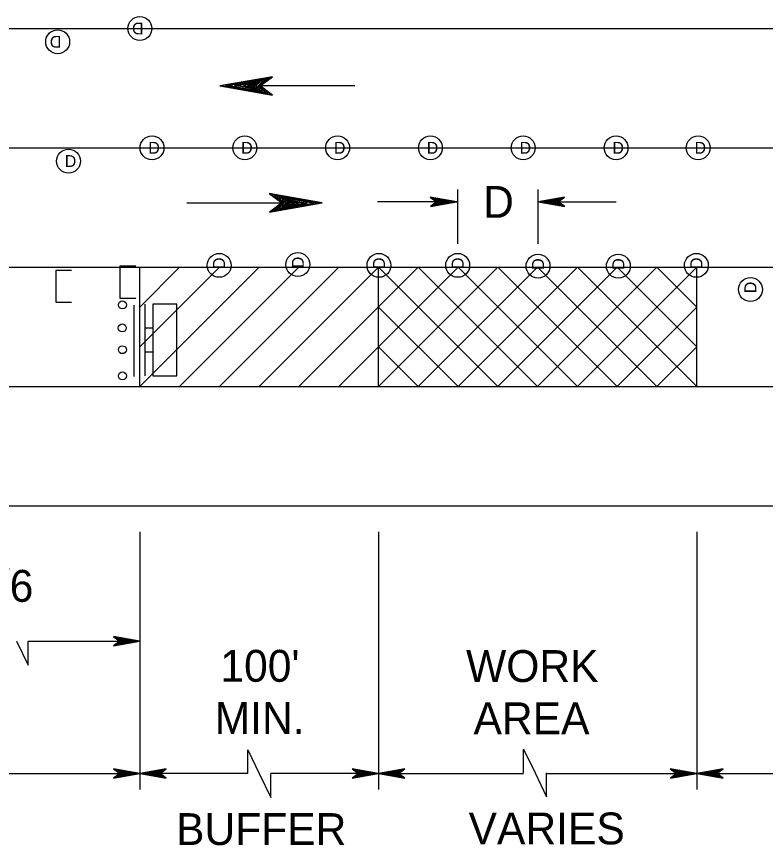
# Model space of a CAD drawing. Extents: x 499945 to 500993, y 499985 to 500645.
# Drawn here: x 500391.9 to 500486, y 500346 to 500450 of the extents above; entities that cross this region are included whole.
import ezdxf

# ---------------------------------------------------------------- set-up
doc = ezdxf.new("R2010")
doc.units = 0
for name, color, linetype in [('1', 7, 'Continuous'), ('24', 7, 'Continuous'), ('56', 7, 'Continuous'), ('60', 7, 'Continuous')]:
    doc.layers.add(name, color=color, linetype=linetype)

msp = doc.modelspace()

# ---------------------------------------------------------------- linework, layer by layer
at = {"layer": '1'}
for p, q in [((500066.59, 500448.55), (500915.54, 500448.55)), ((500066.59, 500433.56), (500915.54, 500433.56)), ((500447.36, 500421.53), (500447.36, 500428.35)), ((500457.45, 500421.53), (500457.45, 500428.35)), ((500447.26, 500426.78), (500437.27, 500426.78)), ((500457.45, 500426.78), (500467.25, 500426.78)), ((500066.59, 500418.57), (500915.54, 500418.57)), ((500407.44, 500403.58), (500407.44, 500418.57)), ((500407.44, 500403.58), (500422.42, 500418.57)), ((500407.44, 500408.58), (500417.43, 500418.57)), ((500407.44, 500413.58), (500412.43, 500418.57)), ((500407.44, 500418.57), (500477.38, 500418.57)), ((500412.43, 500403.58), (500427.42, 500418.57)), ((500417.43, 500403.58), (500432.42, 500418.57)), ((500422.42, 500403.58), (500437.41, 500418.57)), ((500427.42, 500403.58), (500442.41, 500418.57)), ((500432.42, 500403.58), (500447.41, 500418.57)), ((500437.41, 500403.58), (500437.41, 500418.57)), ((500437.41, 500403.58), (500452.4, 500418.57)), ((500452.4, 500403.58), (500437.41, 500418.57)), ((500442.41, 500403.58), (500457.4, 500418.57)), ((500457.4, 500403.58), (500442.41, 500418.57)), ((500447.41, 500403.58), (500462.39, 500418.57)), ((500462.39, 500403.58), (500447.41, 500418.57)), ((500452.4, 500403.58), (500467.39, 500418.57)), ((500467.39, 500403.58), (500452.4, 500418.57)), ((500457.4, 500403.58), (500472.39, 500418.57)), ((500472.39, 500403.58), (500457.4, 500418.57)), ((500462.39, 500403.58), (500477.38, 500418.57)), ((500477.38, 500403.58), (500462.39, 500418.57)), ((500477.38, 500408.58), (500467.39, 500418.57)), ((500477.38, 500413.58), (500472.39, 500418.57)), ((500477.38, 500403.58), (500477.38, 500418.57)), ((500406.68, 500413.83), (500406.68, 500404.84)), ((500408.08, 500413.95), (500408.08, 500404.95)), ((500447.41, 500403.58), (500437.41, 500413.58)), ((500467.39, 500403.58), (500477.38, 500413.58)), ((500408.08, 500410.95), (500409.08, 500410.95)), ((500408.08, 500407.95), (500409.08, 500407.95)), ((500442.41, 500403.58), (500437.41, 500408.58)), ((500472.39, 500403.58), (500477.38, 500408.58)), ((500066.59, 500403.58), (500915.54, 500403.58)), ((500066.59, 500388.6), (500915.54, 500388.6)), ((500407.44, 500385.34), (500407.44, 500352.99)), ((500437.41, 500385.34), (500437.41, 500352.99)), ((500477.38, 500385.34), (500477.38, 500352.99)), ((500391.95, 500371.6), (500393.39, 500368.6)), ((500393.39, 500368.6), (500393.39, 500371.6)), ((500393.39, 500371.6), (500407.44, 500371.6)), ((500420.98, 500354.99), (500420.98, 500357.99)), ((500420.98, 500357.99), (500422.42, 500354.99)), ((500455.64, 500355.07), (500455.64, 500358.07)), ((500455.64, 500358.07), (500457.08, 500355.07)), ((500362.41, 500354.99), (500407.44, 500354.99)), ((500420.98, 500354.99), (500407.44, 500354.99)), ((500422.42, 500354.99), (500423.87, 500351.99)), ((500423.87, 500351.99), (500423.87, 500354.99)), ((500437.41, 500354.99), (500423.87, 500354.99)), ((500437.41, 500354.99), (500455.64, 500354.99)), ((500457.08, 500355.07), (500458.52, 500352.07)), ((500458.52, 500352.07), (500458.52, 500355.07)), ((500458.52, 500354.99), (500477.38, 500354.99)), ((500477.38, 500354.99), (500490.83, 500354.99))]:
    msp.add_line(p, q, dxfattribs=at)
at = {"layer": '24'}
for p, q in [((500434.45, 500441.35), (500422.53, 500441.35)), ((500413.35, 500426.64), (500425.28, 500426.64))]:
    msp.add_line(p, q, dxfattribs=at)
for points in [[(500417.47, 500441.35), (500424.11, 500440.17), (500422.53, 500441.35), (500424.08, 500442.5), (500417.47, 500441.35), (500417.91, 500441.36), (500423.93, 500440.26), (500422.4, 500441.36), (500423.81, 500442.41), (500418.15, 500441.38), (500418.37, 500441.35), (500423.52, 500440.43), (500422.37, 500441.36), (500423.56, 500442.26), (500418.47, 500441.35), (500418.69, 500441.38), (500423.2, 500440.57), (500422.32, 500441.35), (500423.22, 500442.16), (500419.33, 500441.38), (500419.71, 500441.38), (500422.86, 500440.73), (500422.25, 500441.33), (500422.91, 500441.99), (500419.77, 500441.35), (500420.13, 500441.33), (500422.5, 500440.92), (500422.05, 500441.38), (500422.54, 500441.84), (500420.46, 500441.35), (500420.79, 500441.31), (500422.22, 500441.04), (500421.98, 500441.36), (500422.37, 500441.72), (500420.96, 500441.35), (500421.89, 500441.13), (500421.76, 500441.38), (500422.17, 500441.64), (500421.2, 500441.38), (500421.81, 500441.23), (500421.55, 500441.43), (500421.85, 500441.55), (500421.55, 500441.36), (500421.71, 500441.33)], [(500430.34, 500426.64), (500423.69, 500427.82), (500425.28, 500426.64), (500423.72, 500425.48), (500430.34, 500426.64), (500429.9, 500426.63), (500423.88, 500427.73), (500425.4, 500426.63), (500423.99, 500425.58), (500429.66, 500426.61), (500429.44, 500426.64), (500424.28, 500427.56), (500425.44, 500426.63), (500424.25, 500425.73), (500429.33, 500426.64), (500429.11, 500426.61), (500424.61, 500427.42), (500425.48, 500426.64), (500424.59, 500425.83), (500428.47, 500426.61), (500428.1, 500426.61), (500424.94, 500427.25), (500425.55, 500426.66), (500424.89, 500426), (500428.03, 500426.64), (500427.67, 500426.66), (500425.3, 500427.07), (500425.76, 500426.61), (500425.26, 500426.15), (500427.35, 500426.64), (500427.01, 500426.67), (500425.59, 500426.95), (500425.82, 500426.63), (500425.43, 500426.27), (500426.84, 500426.64), (500425.91, 500426.86), (500426.04, 500426.61), (500425.64, 500426.35), (500426.61, 500426.61), (500426, 500426.76), (500426.25, 500426.56), (500425.96, 500426.44), (500426.25, 500426.63), (500426.1, 500426.66)], [(500447.26, 500426.78), (500443.91, 500427.37), (500444.71, 500426.78), (500443.93, 500426.2), (500447.26, 500426.78), (500447.04, 500426.77), (500444.01, 500427.33), (500444.78, 500426.77), (500444.07, 500426.24), (500446.92, 500426.76), (500446.81, 500426.78), (500444.21, 500427.24), (500444.79, 500426.77), (500444.2, 500426.32), (500446.76, 500426.78), (500446.65, 500426.76), (500444.38, 500427.17), (500444.82, 500426.78), (500444.37, 500426.37), (500446.32, 500426.76), (500446.14, 500426.76), (500444.54, 500427.09), (500444.85, 500426.79), (500444.52, 500426.45), (500446.1, 500426.78), (500445.92, 500426.79), (500444.73, 500426.99), (500444.96, 500426.76), (500444.71, 500426.53), (500445.76, 500426.78), (500445.59, 500426.8), (500444.87, 500426.93), (500444.99, 500426.77), (500444.79, 500426.59), (500445.5, 500426.78), (500445.03, 500426.89), (500445.1, 500426.76), (500444.9, 500426.63), (500445.38, 500426.76), (500445.08, 500426.84), (500445.21, 500426.74), (500445.06, 500426.68), (500445.21, 500426.77), (500445.13, 500426.79)], [(500457.45, 500426.78), (500460.8, 500426.19), (500460, 500426.78), (500460.79, 500427.36), (500457.45, 500426.78), (500457.68, 500426.78), (500460.71, 500426.23), (500459.94, 500426.79), (500460.65, 500427.32), (500457.8, 500426.79), (500457.91, 500426.78), (500460.51, 500426.32), (500459.92, 500426.79), (500460.52, 500427.24), (500457.96, 500426.78), (500458.07, 500426.79), (500460.34, 500426.38), (500459.9, 500426.78), (500460.35, 500427.19), (500458.39, 500426.8), (500458.58, 500426.79), (500460.17, 500426.47), (500459.86, 500426.77), (500460.2, 500427.1), (500458.62, 500426.78), (500458.79, 500426.77), (500459.99, 500426.56), (500459.76, 500426.8), (500460.01, 500427.02), (500458.96, 500426.78), (500459.13, 500426.76), (500459.85, 500426.62), (500459.73, 500426.79), (500459.92, 500426.96), (500459.21, 500426.78), (500459.68, 500426.67), (500459.62, 500426.79), (500459.82, 500426.92), (500459.33, 500426.8), (500459.64, 500426.72), (500459.51, 500426.82), (500459.66, 500426.88), (500459.51, 500426.79), (500459.59, 500426.77)], [(500407.44, 500371.6), (500404.11, 500372.19), (500404.91, 500371.6), (500404.13, 500371.02), (500407.44, 500371.6), (500407.22, 500371.59), (500404.2, 500372.14), (500404.97, 500371.59), (500404.26, 500371.07), (500407.1, 500371.58), (500406.99, 500371.6), (500404.41, 500372.06), (500404.99, 500371.59), (500404.39, 500371.14), (500406.93, 500371.6), (500406.82, 500371.58), (500404.57, 500371.99), (500405.01, 500371.6), (500404.56, 500371.19), (500406.5, 500371.58), (500406.32, 500371.58), (500404.74, 500371.9), (500405.04, 500371.61), (500404.71, 500371.28), (500406.28, 500371.6), (500406.1, 500371.61), (500404.92, 500371.81), (500405.15, 500371.58), (500404.9, 500371.35), (500405.94, 500371.6), (500405.77, 500371.62), (500405.06, 500371.75), (500405.18, 500371.59), (500404.98, 500371.41), (500405.69, 500371.6), (500405.22, 500371.71), (500405.29, 500371.58), (500405.09, 500371.45), (500405.57, 500371.58), (500405.27, 500371.66), (500405.39, 500371.56), (500405.25, 500371.5), (500405.39, 500371.59), (500405.32, 500371.61)], [(500407.44, 500354.99), (500404.11, 500355.58), (500404.91, 500354.99), (500404.13, 500354.41), (500407.44, 500354.99), (500407.22, 500354.99), (500404.2, 500355.54), (500404.97, 500354.98), (500404.26, 500354.46), (500407.1, 500354.98), (500406.99, 500354.99), (500404.41, 500355.45), (500404.99, 500354.98), (500404.39, 500354.53), (500406.93, 500354.99), (500406.82, 500354.98), (500404.57, 500355.38), (500405.01, 500354.99), (500404.56, 500354.59), (500406.5, 500354.97), (500406.32, 500354.97), (500404.74, 500355.3), (500405.04, 500355), (500404.71, 500354.67), (500406.28, 500354.99), (500406.1, 500355), (500404.92, 500355.2), (500405.15, 500354.97), (500404.9, 500354.75), (500405.94, 500354.99), (500405.77, 500355.01), (500405.06, 500355.14), (500405.18, 500354.98), (500404.98, 500354.81), (500405.69, 500354.99), (500405.22, 500355.1), (500405.29, 500354.97), (500405.09, 500354.85), (500405.57, 500354.97), (500405.27, 500355.05), (500405.39, 500354.95), (500405.25, 500354.89), (500405.39, 500354.98), (500405.32, 500355)], [(500407.44, 500354.99), (500410.76, 500354.4), (500409.97, 500354.99), (500410.74, 500355.57), (500407.44, 500354.99), (500407.66, 500355), (500410.67, 500354.45), (500409.9, 500355), (500410.61, 500355.52), (500407.78, 500355.01), (500407.89, 500354.99), (500410.46, 500354.53), (500409.89, 500355), (500410.48, 500355.45), (500407.94, 500354.99), (500408.05, 500355.01), (500410.3, 500354.6), (500409.86, 500354.99), (500410.31, 500355.4), (500408.37, 500355.01), (500408.56, 500355.01), (500410.13, 500354.68), (500409.83, 500354.98), (500410.16, 500355.31), (500408.59, 500354.99), (500408.77, 500354.98), (500409.95, 500354.78), (500409.73, 500355.01), (500409.97, 500355.24), (500408.93, 500354.99), (500409.1, 500354.97), (500409.81, 500354.84), (500409.69, 500355), (500409.89, 500355.18), (500409.18, 500354.99), (500409.65, 500354.88), (500409.58, 500355.01), (500409.79, 500355.14), (500409.3, 500355.01), (500409.61, 500354.93), (500409.48, 500355.03), (500409.62, 500355.09), (500409.48, 500355), (500409.56, 500354.98)], [(500407.44, 500354.99), (500410.76, 500354.4), (500409.97, 500354.99), (500410.74, 500355.57), (500407.44, 500354.99), (500407.66, 500355), (500410.67, 500354.45), (500409.9, 500355), (500410.61, 500355.52), (500407.78, 500355.01), (500407.89, 500354.99), (500410.46, 500354.53), (500409.89, 500355), (500410.48, 500355.45), (500407.94, 500354.99), (500408.05, 500355.01), (500410.3, 500354.6), (500409.86, 500354.99), (500410.31, 500355.4), (500408.37, 500355.01), (500408.56, 500355.01), (500410.13, 500354.68), (500409.83, 500354.98), (500410.16, 500355.31), (500408.59, 500354.99), (500408.77, 500354.98), (500409.95, 500354.78), (500409.73, 500355.01), (500409.97, 500355.24), (500408.93, 500354.99), (500409.1, 500354.97), (500409.81, 500354.84), (500409.69, 500355), (500409.89, 500355.18), (500409.18, 500354.99), (500409.65, 500354.88), (500409.58, 500355.01), (500409.79, 500355.14), (500409.3, 500355.01), (500409.61, 500354.93), (500409.48, 500355.03), (500409.62, 500355.09), (500409.48, 500355), (500409.56, 500354.98)], [(500437.41, 500354.99), (500434.09, 500355.58), (500434.88, 500354.99), (500434.11, 500354.41), (500437.41, 500354.99), (500437.19, 500354.99), (500434.18, 500355.54), (500434.95, 500354.98), (500434.24, 500354.46), (500437.07, 500354.98), (500436.96, 500354.99), (500434.38, 500355.45), (500434.96, 500354.98), (500434.37, 500354.53), (500436.91, 500354.99), (500436.8, 500354.98), (500434.55, 500355.38), (500434.99, 500354.99), (500434.54, 500354.59), (500436.48, 500354.97), (500436.29, 500354.97), (500434.71, 500355.3), (500435.02, 500355), (500434.69, 500354.67), (500436.26, 500354.99), (500436.08, 500355), (500434.9, 500355.2), (500435.12, 500354.97), (500434.88, 500354.75), (500435.92, 500354.99), (500435.75, 500355.01), (500435.04, 500355.14), (500435.16, 500354.98), (500434.96, 500354.81), (500435.66, 500354.99), (500435.2, 500355.1), (500435.27, 500354.97), (500435.06, 500354.85), (500435.55, 500354.97), (500435.24, 500355.05), (500435.37, 500354.95), (500435.22, 500354.89), (500435.37, 500354.98), (500435.29, 500355)], [(500437.41, 500354.99), (500440.74, 500354.4), (500439.94, 500354.99), (500440.72, 500355.57), (500437.41, 500354.99), (500437.63, 500355), (500440.64, 500354.45), (500439.88, 500355), (500440.59, 500355.52), (500437.75, 500355.01), (500437.86, 500354.99), (500440.44, 500354.53), (500439.86, 500355), (500440.46, 500355.45), (500437.91, 500354.99), (500438.02, 500355.01), (500440.28, 500354.6), (500439.84, 500354.99), (500440.29, 500355.4), (500438.35, 500355.01), (500438.53, 500355.01), (500440.11, 500354.68), (500439.8, 500354.98), (500440.13, 500355.31), (500438.57, 500354.99), (500438.74, 500354.98), (500439.93, 500354.78), (500439.7, 500355.01), (500439.95, 500355.24), (500438.91, 500354.99), (500439.07, 500354.97), (500439.79, 500354.84), (500439.67, 500355), (500439.86, 500355.18), (500439.16, 500354.99), (500439.63, 500354.88), (500439.56, 500355.01), (500439.76, 500355.14), (500439.28, 500355.01), (500439.58, 500354.93), (500439.46, 500355.03), (500439.6, 500355.09), (500439.46, 500355), (500439.53, 500354.98)], [(500477.38, 500354.99), (500474.06, 500355.58), (500474.85, 500354.99), (500474.08, 500354.41), (500477.38, 500354.99), (500477.16, 500354.99), (500474.15, 500355.54), (500474.91, 500354.98), (500474.21, 500354.46), (500477.04, 500354.98), (500476.93, 500354.99), (500474.35, 500355.45), (500474.93, 500354.98), (500474.34, 500354.53), (500476.88, 500354.99), (500476.77, 500354.98), (500474.52, 500355.38), (500474.96, 500354.99), (500474.51, 500354.59), (500476.45, 500354.97), (500476.26, 500354.97), (500474.68, 500355.3), (500474.99, 500355), (500474.66, 500354.67), (500476.23, 500354.99), (500476.05, 500355), (500474.86, 500355.2), (500475.09, 500354.97), (500474.85, 500354.75), (500475.89, 500354.99), (500475.72, 500355.01), (500475.01, 500355.14), (500475.13, 500354.98), (500474.93, 500354.81), (500475.63, 500354.99), (500475.17, 500355.1), (500475.24, 500354.97), (500475.03, 500354.85), (500475.52, 500354.97), (500475.21, 500355.05), (500475.34, 500354.95), (500475.19, 500354.89), (500475.34, 500354.98), (500475.26, 500355)], [(500477.38, 500354.99), (500480.71, 500354.4), (500479.91, 500354.99), (500480.69, 500355.57), (500477.38, 500354.99), (500477.6, 500355), (500480.61, 500354.45), (500479.85, 500355), (500480.55, 500355.52), (500477.72, 500355.01), (500477.83, 500354.99), (500480.41, 500354.53), (500479.83, 500355), (500480.43, 500355.45), (500477.88, 500354.99), (500477.99, 500355.01), (500480.25, 500354.6), (500479.81, 500354.99), (500480.26, 500355.4), (500478.32, 500355.01), (500478.5, 500355.01), (500480.08, 500354.68), (500479.77, 500354.98), (500480.1, 500355.31), (500478.54, 500354.99), (500478.71, 500354.98), (500479.9, 500354.78), (500479.67, 500355.01), (500479.92, 500355.24), (500478.88, 500354.99), (500479.04, 500354.97), (500479.76, 500354.84), (500479.64, 500355), (500479.83, 500355.18), (500479.13, 500354.99), (500479.6, 500354.88), (500479.53, 500355.01), (500479.73, 500355.14), (500479.25, 500355.01), (500479.55, 500354.93), (500479.43, 500355.03), (500479.57, 500355.09), (500479.43, 500355), (500479.5, 500354.98)]]:
    msp.add_lwpolyline(points, dxfattribs=at)
at = {"layer": '56'}
for points in [[(500398.86, 500418.17), (500396.86, 500418.17), (500396.86, 500416.17), (500396.86, 500414.17), (500398.86, 500414.17)], [(500406.91, 500418.71), (500404.92, 500418.71), (500404.92, 500416.71), (500404.92, 500414.71), (500406.91, 500414.71)]]:
    msp.add_lwpolyline(points, dxfattribs=at)
for centre in [(500407.44, 500448.55), (500397.11, 500446.89), (500408.96, 500433.57), (500420.62, 500433.57), (500432.28, 500433.57), (500443.93, 500433.57), (500455.59, 500433.57), (500467.25, 500433.57), (500477.57, 500433.57), (500398.47, 500431.9)]:
    msp.add_circle(centre, 1.5, dxfattribs=at)
for centre in [(500417.39, 500418.81), (500427.28, 500418.91), (500437.47, 500418.81), (500447.36, 500418.81), (500457.45, 500418.71), (500467.54, 500418.71), (500477.34, 500418.81), (500484.13, 500415.77)]:
    msp.add_ellipse(centre, major_axis=(0, 1.5), ratio=0.999998, dxfattribs=at)
at = {"layer": '60'}
for p, q in [((500408.44, 500414.58), (500408.44, 500414.58)), ((500408.08, 500413.95), (500408.08, 500413.95))]:
    msp.add_line(p, q, dxfattribs=at)
msp.add_lwpolyline([(500409.08, 500413.95), (500409.08, 500404.95), (500412.08, 500404.95), (500412.08, 500413.95)], close=True, dxfattribs=at)
for centre, radius in [((500407.44, 500448.55), 1.5), ((500397.11, 500446.89), 1.5), ((500408.96, 500433.57), 1.5), ((500420.62, 500433.57), 1.5), ((500432.28, 500433.57), 1.5), ((500443.93, 500433.57), 1.5), ((500455.59, 500433.57), 1.5), ((500467.25, 500433.57), 1.5), ((500477.57, 500433.57), 1.5), ((500398.47, 500431.9), 1.5), ((500405.24, 500413.84), 0.5), ((500405.23, 500410.95), 0.5), ((500405.24, 500408.22), 0.5), ((500405.24, 500404.93), 0.5)]:
    msp.add_circle(centre, radius, dxfattribs=at)
for centre in [(500417.39, 500418.81), (500427.28, 500418.91), (500437.47, 500418.81), (500447.36, 500418.81), (500457.45, 500418.71), (500467.54, 500418.71), (500477.34, 500418.81), (500484.13, 500415.77)]:
    msp.add_ellipse(centre, major_axis=(0, 1.5), ratio=0.999998, dxfattribs=at)

# ---------------------------------------------------------------- texts
at = {"layer": '1'}
for s, p in [('D', (500450.55, 500424.78)), ('L/6', (500386.62, 500376.56)), ("100'", (500417.55, 500366.52)), ('WORK', (500448.41, 500366.49)), ('MIN.', (500416.84, 500359.96)), ('AREA', (500449.35, 500359.93)), ('BUFFER ', (500411.98, 500346.02)), ('VARIES', (500448.73, 500346.1))]:
    msp.add_text(s, height=4, dxfattribs=at).set_placement(p)
at = {"layer": '56'}
for rotation, p in [(180, (500407.9, 500449.3)), (180, (500397.57, 500447.63)), (90, (500418.13, 500418.35)), (90, (500428.03, 500418.45)), (90, (500438.22, 500418.35)), (90, (500448.11, 500418.35)), (90, (500458.2, 500418.25)), (90, (500468.29, 500418.25)), (90, (500478.09, 500418.35)), (90, (500484.88, 500415.31))]:
    msp.add_text('D', height=1.5, rotation=rotation, dxfattribs=at).set_placement(p)
for p in [(500408.5, 500432.82), (500420.16, 500432.82), (500431.82, 500432.82), (500443.47, 500432.82), (500455.13, 500432.82), (500466.79, 500432.82), (500477.11, 500432.82), (500398, 500431.15)]:
    msp.add_text('D', height=1.5, dxfattribs=at).set_placement(p)

doc.saveas('drawing.dxf')
